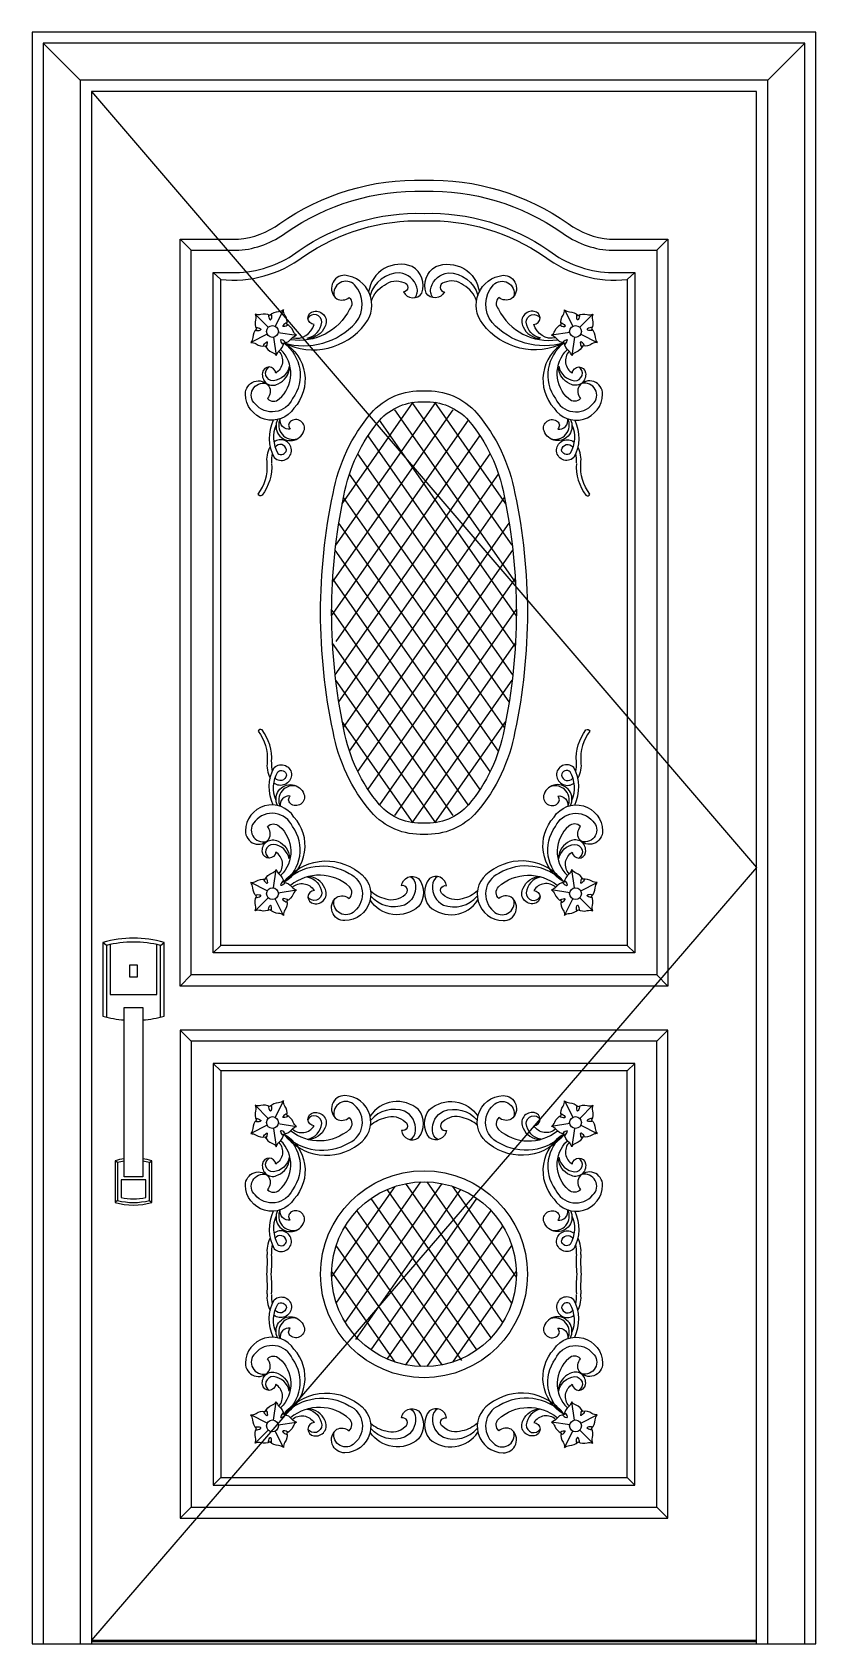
# Model space of a CAD drawing. Header units: metres. Extents: x 0 to 1060, y 0 to 2180.
import ezdxf

# ---------------------------------------------------------------- set-up
doc = ezdxf.new("R2010")
doc.units = ezdxf.units.M
for name, color, linetype in [('2', 2, 'Continuous'), ('3', 3, 'Continuous'), ('4', 4, 'Continuous'), ('7', 7, 'Continuous')]:
    doc.layers.add(name, color=color, linetype=linetype)

msp = doc.modelspace()

# ---------------------------------------------------------------- linework, layer by layer
at = {"layer": '2'}
for p, q in [((0, 0), (1060, 0)), ((80, 0), (980, 0))]:
    msp.add_line(p, q, dxfattribs=at)
at = {"layer": '3'}
for p, q in [((65, 2115), (15, 2165)), ((995, 2115), (1045, 2165)), ((200, 1900), (215, 1885)), ((845, 1885), (860, 1900)), ((255, 1845.48), (245, 1855)), ((805, 1845.48), (815, 1855)), ((301.66, 1798.55), (319.34, 1780.87)), ((340, 1804.6), (328.64, 1782.34)), ((720, 1804.6), (731.36, 1782.34)), ((758.34, 1798.55), (740.66, 1780.87)), ((317.87, 1771.58), (295.57, 1760.21)), ((326.25, 1767.31), (330.15, 1742.57)), ((332.9, 1773.96), (357.61, 1770.01)), ((727.1, 1773.96), (702.39, 1770.01)), ((733.75, 1767.31), (729.85, 1742.57)), ((742.13, 1771.58), (764.43, 1760.21)), ((410.77, 1486.13), (545.87, 1679.21)), ((419.46, 1542.15), (515.49, 1679.41)), ((649.23, 1486.13), (514.13, 1679.21)), ((640.54, 1542.15), (544.51, 1679.41)), ((406.34, 1436.19), (569.52, 1669.4)), ((653.66, 1436.19), (490.48, 1669.4)), ((405.07, 1390.76), (590, 1655.07)), ((654.96, 1390.72), (470, 1655.07)), ((411.23, 1355.96), (605.68, 1633.86)), ((653.39, 1349.35), (454.32, 1633.86)), ((409.99, 1310.57), (619.35, 1609.8)), ((650.01, 1310.57), (440.65, 1609.8)), ((414.9, 1273.98), (630.65, 1582.34)), ((645.1, 1273.98), (429.35, 1582.34)), ((638.88, 1239.27), (421.1, 1550.52)), ((421.12, 1239.27), (638.9, 1550.52)), ((630.62, 1207.46), (414.88, 1515.81)), ((429.38, 1207.46), (645.12, 1515.81)), ((619.32, 1180.01), (409.97, 1479.21)), ((440.68, 1180.01), (650.03, 1479.21)), ((605.63, 1155.96), (406.6, 1440.43)), ((454.37, 1155.96), (653.4, 1440.43)), ((589.95, 1134.76), (405.04, 1399.04)), ((470.05, 1134.76), (654.93, 1399.01)), ((569.47, 1120.43), (406.35, 1353.56)), ((490.53, 1120.43), (653.65, 1353.56)), ((545.79, 1110.67), (410.79, 1303.61)), ((514.21, 1110.67), (649.21, 1303.61)), ((515.39, 1110.5), (419.5, 1247.56)), ((544.61, 1110.5), (640.5, 1247.56)), ((326.25, 1022.58), (330.15, 1047.32)), ((733.75, 1022.58), (729.85, 1047.32)), ((317.87, 1018.31), (295.57, 1029.69)), ((742.13, 1018.31), (764.43, 1029.69)), ((301.66, 991.35), (319.34, 1009.02)), ((340, 985.29), (328.64, 1007.55)), ((332.9, 1015.94), (357.61, 1019.88)), ((727.1, 1015.94), (702.39, 1019.88)), ((720, 985.29), (731.36, 1007.55)), ((758.34, 991.35), (740.66, 1009.02)), ((100.47, 944.78), (95.49, 948.61)), ((173.46, 944.78), (178.44, 948.61)), ((245, 934.68), (255, 944.68)), ((805, 944.68), (815, 934.68)), ((215, 904.68), (200, 889.68)), ((845, 904.68), (860, 889.68)), ((215, 815.08), (200, 830.08)), ((860, 830.08), (845, 815.08)), ((255, 775.08), (245, 785.08)), ((805, 775.08), (815, 785.08)), ((301.66, 728.41), (319.34, 710.74)), ((340, 734.47), (328.64, 712.21)), ((720, 734.47), (731.36, 712.21)), ((758.34, 728.41), (740.66, 710.74)), ((317.87, 701.45), (295.57, 690.07)), ((332.9, 703.82), (357.61, 699.88)), ((727.1, 703.82), (702.39, 699.88)), ((742.13, 701.45), (764.43, 690.07)), ((326.25, 697.18), (330.15, 672.44)), ((733.75, 697.18), (729.85, 672.44)), ((115.4, 650.85), (112.08, 653.4)), ((158.53, 650.85), (161.85, 653.4)), ((405.07, 495.73), (491.12, 618.71)), ((411.23, 460.93), (525.92, 624.84)), ((423.38, 434.67), (554.75, 622.44)), ((437.89, 411.8), (579.76, 614.58)), ((620.67, 413.87), (480.24, 614.58)), ((636.62, 434.67), (505.25, 622.44)), ((648.77, 460.93), (534.08, 624.84)), ((654.93, 495.73), (568.88, 618.71)), ((115.4, 599.55), (112.08, 597)), ((158.53, 599.55), (161.85, 597)), ((601.63, 397.47), (458.31, 602.31)), ((458.37, 397.47), (601.69, 602.31)), ((581.15, 383.14), (439.28, 585.9)), ((480.31, 385.21), (620.72, 585.9)), ((554.67, 377.37), (423.33, 565.08)), ((505.33, 377.37), (636.67, 565.08)), ((525.83, 374.98), (411.2, 538.81)), ((534.17, 374.98), (648.8, 538.81)), ((491, 381.15), (405.07, 503.97)), ((569, 381.15), (654.93, 503.97)), ((326.25, 302.64), (330.15, 327.38)), ((733.75, 302.64), (729.85, 327.38)), ((317.87, 298.37), (295.57, 309.75)), ((742.13, 298.37), (764.43, 309.75)), ((301.66, 271.41), (319.34, 289.08)), ((340, 265.35), (328.64, 287.61)), ((332.9, 296), (357.61, 299.94)), ((727.1, 296), (702.39, 299.94)), ((720, 265.35), (731.36, 287.61)), ((758.34, 271.41), (740.66, 289.08)), ((255, 224.74), (245, 214.74)), ((805, 224.74), (815, 214.74)), ((215, 184.74), (200, 169.74)), ((860, 169.74), (845, 184.74)), ((80, 5), (980, 5)), ((80, 3), (980, 3))]:
    msp.add_line(p, q, dxfattribs=at)
for points in [[(1045, 0), (1045, 2165), (15, 2165), (15, 0)], [(995, 0), (995, 2115), (65, 2115), (65, 0)], [(80, 2100), (980, 1050), (80, 5)], [(105.44, 945.95), (105.44, 878.49), (168.48, 878.49), (168.48, 945.95)]]:
    msp.add_lwpolyline(points, dxfattribs=at)
for points in [[(215, 1885), (279.48, 1885, 0.14), (343.62, 1909.03, -0.16), (530, 1965, -0.16), (716.38, 1909.03, 0.14), (780.52, 1885), (845, 1885), (845, 904.68), (215, 904.68)], [(245, 1855), (280.49, 1855, 0.15), (361.12, 1884.66, -0.16), (530, 1935, -0.16), (698.88, 1884.66, 0.15), (779.51, 1855), (815, 1855), (815, 934.68), (245, 934.68)], [(340.48, 1759.67, 0.18), (351.32, 1765.96, -0.16), (357.61, 1770.01, -0.16), (352.88, 1775.8, 0.18), (344.54, 1785.12, 0.18), (341.91, 1797.37, -0.16), (340, 1804.6, -0.16), (333.03, 1801.89, 0.18), (321.6, 1796.84, 0.18), (309.13, 1798.12, -0.16), (301.66, 1798.55, -0.16), (302.08, 1791.08, 0.18), (303.35, 1778.64, 0.18), (298.28, 1767.18, -0.16), (295.57, 1760.21, -0.16), (302.81, 1758.3, 0.18), (315.02, 1755.67, 0.18), (324.36, 1747.3, -0.16), (330.15, 1742.57, -0.16), (334.2, 1748.86, 0.18)], [(719.52, 1759.67, -0.18), (708.68, 1765.96, 0.16), (702.39, 1770.01, 0.16), (707.12, 1775.8, -0.18), (715.46, 1785.12, -0.18), (718.09, 1797.37, 0.16), (720, 1804.6, 0.16), (726.97, 1801.89, -0.18), (738.4, 1796.84, -0.18), (750.87, 1798.12, 0.16), (758.34, 1798.55, 0.16), (757.92, 1791.08, -0.18), (756.65, 1778.64, -0.18), (761.72, 1767.18, 0.16), (764.43, 1760.21, 0.16), (757.19, 1758.3, -0.18), (744.98, 1755.67, -0.18), (735.64, 1747.3, 0.16), (729.85, 1742.57, 0.16), (725.8, 1748.86, -0.18)], [(670, 1394.95, -0.05), (653.1, 1233.94, -0.13), (601.67, 1125.37, -0.23), (530, 1094.95, -0.23), (458.33, 1125.37, -0.13), (406.9, 1233.94, -0.05), (390, 1394.95, -0.05), (406.9, 1555.96, -0.13), (458.33, 1664.52, -0.23), (530, 1694.95, -0.23), (601.67, 1664.52, -0.13), (653.1, 1555.96, -0.05)], [(655, 1394.95, -0.05), (638.39, 1236.87, -0.13), (590.24, 1135.09, -0.23), (530, 1109.97, -0.23), (469.76, 1135.09, -0.13), (421.61, 1236.87, -0.05), (405, 1394.95, -0.05), (421.61, 1553.02, -0.13), (469.76, 1654.8, -0.23), (530, 1679.92, -0.23), (590.24, 1654.8, -0.13), (638.39, 1553.02, -0.05)], [(340.48, 1030.22, -0.18), (351.32, 1023.93, 0.16), (357.61, 1019.88, 0.16), (352.88, 1014.09, -0.18), (344.54, 1004.78, -0.18), (341.91, 992.52, 0.16), (340, 985.29, 0.16), (333.03, 988, -0.18), (321.6, 993.05, -0.18), (309.13, 991.77, 0.16), (301.66, 991.35, 0.16), (302.08, 998.81, -0.18), (303.35, 1011.25, -0.18), (298.28, 1022.72, 0.16), (295.57, 1029.69, 0.16), (302.81, 1031.59, -0.18), (315.02, 1034.22, -0.18), (324.36, 1042.59, 0.16), (330.15, 1047.32, 0.16), (334.2, 1041.03, -0.18)], [(719.52, 1030.22, 0.18), (708.68, 1023.93, -0.16), (702.39, 1019.88, -0.16), (707.12, 1014.09, 0.18), (715.46, 1004.78, 0.18), (718.09, 992.52, -0.16), (720, 985.29, -0.16), (726.97, 988, 0.18), (738.4, 993.05, 0.18), (750.87, 991.77, -0.16), (758.34, 991.35, -0.16), (757.92, 998.81, 0.18), (756.65, 1011.25, 0.18), (761.72, 1022.72, -0.16), (764.43, 1029.69, -0.16), (757.19, 1031.59, 0.18), (744.98, 1034.22, 0.18), (735.64, 1042.59, -0.16), (729.85, 1047.32, -0.16), (725.8, 1041.03, 0.18)], [(340.48, 689.54, 0.18), (351.32, 695.83, -0.16), (357.61, 699.88, -0.16), (352.88, 705.67, 0.18), (344.54, 714.98, 0.18), (341.91, 727.24, -0.16), (340, 734.47, -0.16), (333.03, 731.76, 0.18), (321.6, 726.71, 0.18), (309.13, 727.99, -0.16), (301.66, 728.41, -0.16), (302.08, 720.95, 0.18), (303.35, 708.51, 0.18), (298.28, 697.05, -0.16), (295.57, 690.07, -0.16), (302.81, 688.17, 0.18), (315.02, 685.54, 0.18), (324.36, 677.17, -0.16), (330.15, 672.44, -0.16), (334.2, 678.73, 0.18)], [(719.52, 689.54, -0.18), (708.68, 695.83, 0.16), (702.39, 699.88, 0.16), (707.12, 705.67, -0.18), (715.46, 714.98, -0.18), (718.09, 727.24, 0.16), (720, 734.47, 0.16), (726.97, 731.76, -0.18), (738.4, 726.71, -0.18), (750.87, 727.99, 0.16), (758.34, 728.41, 0.16), (757.92, 720.95, -0.18), (756.65, 708.51, -0.18), (761.72, 697.05, 0.16), (764.43, 690.07, 0.16), (757.19, 688.17, -0.18), (744.98, 685.54, -0.18), (735.64, 677.17, 0.16), (729.85, 672.44, 0.16), (725.8, 678.73, -0.18)], [(153.55, 627.69), (120.37, 627.69), (120.37, 603.53, 0.1), (153.55, 603.53), (153.55, 627.69)], [(340.48, 310.29, -0.18), (351.32, 303.99, 0.16), (357.61, 299.94, 0.16), (352.88, 294.15, -0.18), (344.54, 284.84, -0.18), (341.91, 272.58, 0.16), (340, 265.35, 0.16), (333.03, 268.06, -0.18), (321.6, 273.11, -0.18), (309.13, 271.83, 0.16), (301.66, 271.41, 0.16), (302.08, 278.88, -0.18), (303.35, 291.31, -0.18), (298.28, 302.78, 0.16), (295.57, 309.75, 0.16), (302.81, 311.65, -0.18), (315.02, 314.29, -0.18), (324.36, 322.65, 0.16), (330.15, 327.38, 0.16), (334.2, 321.09, -0.18)], [(719.52, 310.29, 0.18), (708.68, 303.99, -0.16), (702.39, 299.94, -0.16), (707.12, 294.15, 0.18), (715.46, 284.84, 0.18), (718.09, 272.58, -0.16), (720, 265.35, -0.16), (726.97, 268.06, 0.18), (738.4, 273.11, 0.18), (750.87, 271.83, -0.16), (758.34, 271.41, -0.16), (757.92, 278.88, 0.18), (756.65, 291.31, 0.18), (761.72, 302.78, -0.16), (764.43, 309.75, -0.16), (757.19, 311.65, 0.18), (744.98, 314.29, 0.18), (735.64, 322.65, -0.16), (729.85, 327.38, -0.16), (725.8, 321.09, 0.18)]]:
    msp.add_lwpolyline(points, format="xyb", close=True, dxfattribs=at)
for points in [[(458.85, 1816.84, -0.17), (476.34, 1837.82, -0.28), (502.91, 1841.31, -0.86), (502.33, 1828.66, 0.58), (527.06, 1827.2, 0.37), (514.07, 1862.96, 0.49), (455.14, 1828.64)], [(517.68, 1821.11, 0.28), (520.27, 1835, 0.3), (497.32, 1854.53, 0.33), (457.05, 1824.07)], [(601.15, 1816.84, 0.17), (583.66, 1837.82, 0.28), (557.09, 1841.31, 0.86), (557.67, 1828.66, -0.58), (532.94, 1827.2, -0.37), (545.93, 1862.96, -0.49), (604.86, 1828.64)], [(542.32, 1821.11, -0.28), (539.73, 1835, -0.3), (562.68, 1854.53, -0.33), (602.95, 1824.07)], [(340.5, 1759.67, 0.36), (450.58, 1785.47, 0.59), (423.05, 1851.17, 0.73), (411.88, 1819.35, 0.3), (428.84, 1821.3, -0.42), (429.3, 1805.42, -0.33), (349.57, 1764.1)], [(340.5, 1759.67, 0.29), (437.79, 1787.37, 0.37), (436.03, 1838.16, 0.77), (408.46, 1823.04)], [(719.5, 1759.67, -0.36), (609.42, 1785.47, -0.59), (636.95, 1851.17, -0.73), (648.12, 1819.35, -0.3), (631.16, 1821.3, 0.42), (630.7, 1805.42, 0.33), (710.43, 1764.1)], [(719.5, 1759.67, -0.29), (622.21, 1787.37, -0.37), (623.97, 1838.16, -0.77), (651.54, 1823.04)], [(319.63, 1797.68, 0.15), (321.59, 1791.42, 0.25), (322.53, 1790.91)], [(323.21, 1798.24, -0.15), (323.27, 1791.68, -0.25), (322.53, 1790.91)], [(351.88, 1766.49, 0.4), (381.24, 1784.54, -0.9), (380.84, 1802.35, -0.65), (395.87, 1781.39, -0.29), (373.52, 1765.96)], [(371.99, 1766.36, 0.34), (391.58, 1787.72, 0.78), (373.04, 1793.26)], [(708.12, 1766.49, -0.4), (678.76, 1784.54, 0.9), (679.16, 1802.35, 0.65), (664.13, 1781.39, 0.29), (686.48, 1765.96)], [(688.01, 1766.36, -0.34), (668.42, 1787.72, -0.78), (686.96, 1793.26)], [(736.79, 1798.24, 0.15), (736.73, 1791.68, 0.25), (737.47, 1790.91)], [(740.37, 1797.68, -0.15), (738.41, 1791.42, -0.25), (737.47, 1790.91)], [(301.95, 1777.04, 0.15), (308.51, 1776.96, 0.25), (309.28, 1777.7)], [(302.52, 1780.61, -0.15), (308.78, 1778.64, -0.25), (309.28, 1777.7)], [(344.73, 1787.24, 0.15), (339.38, 1783.45, 0.25), (339.19, 1782.4)], [(346.37, 1784.02, -0.15), (340.15, 1781.93, -0.25), (339.19, 1782.4)], [(713.63, 1784.02, 0.15), (719.85, 1781.93, 0.25), (720.81, 1782.4)], [(715.27, 1787.24, -0.15), (720.62, 1783.45, -0.25), (720.81, 1782.4)], [(757.48, 1780.61, 0.15), (751.22, 1778.64, 0.25), (750.72, 1777.7)], [(758.05, 1777.04, -0.15), (751.49, 1776.96, -0.25), (750.72, 1777.7)], [(340.5, 1759.67, -0.48), (354.12, 1671.54, -0.74), (288.44, 1690.2, -0.73), (320.26, 1701.35, -0.3), (318.3, 1684.39, 0.42), (334.18, 1683.92, 0.44), (336.07, 1750.61)], [(340.5, 1759.67, -0.41), (352.23, 1684.33, -0.55), (301.44, 1677.21, -0.77), (316.57, 1704.77)], [(333.68, 1748.3, -0.47), (329.37, 1718.94, 0.9), (311.56, 1719.36, 0.65), (332.5, 1704.32, 0.29), (347.95, 1726.65, 0.29)], [(312.9, 1755.49, -0.15), (316.71, 1760.83, -0.25), (317.76, 1761.02)], [(316.12, 1753.84, 0.15), (318.22, 1760.05, 0.25), (317.76, 1761.02)], [(340, 1757.59, -0.15), (336.1, 1762.86, -0.25), (336.24, 1763.92)], [(342.56, 1760.15, 0.15), (337.3, 1764.06, 0.25), (336.24, 1763.92)], [(719.5, 1759.67, 0.48), (705.88, 1671.54, 0.74), (771.56, 1690.2, 0.73), (739.74, 1701.35, 0.3), (741.7, 1684.39, -0.42), (725.82, 1683.92, -0.44), (723.93, 1750.61)], [(719.5, 1759.67, 0.41), (707.77, 1684.33, 0.55), (758.56, 1677.21, 0.77), (743.43, 1704.77)], [(726.32, 1748.3, 0.47), (730.63, 1718.94, -0.9), (748.44, 1719.36, -0.65), (727.5, 1704.32, -0.29), (712.05, 1726.65, -0.29)], [(717.44, 1760.15, -0.15), (722.7, 1764.06, -0.25), (723.76, 1763.92)], [(720, 1757.59, 0.15), (723.9, 1762.86, 0.25), (723.76, 1763.92)], [(743.88, 1753.84, -0.15), (741.78, 1760.05, -0.25), (742.24, 1761.02)], [(747.1, 1755.49, 0.15), (743.29, 1760.83, 0.25), (742.24, 1761.02)], [(347.55, 1728.19, -0.34), (326.18, 1708.61, -0.78), (320.65, 1727.15)], [(712.45, 1728.19, 0.34), (733.82, 1708.61, 0.78), (739.35, 1727.15)], [(331.96, 1656.1, 1.07), (367.64, 1640.59, 0.76), (349.37, 1653.37, 0.45), (349.03, 1643.18, -0.53), (335.61, 1657.45)], [(728.04, 1656.1, -1.07), (692.36, 1640.59, -0.76), (710.63, 1653.37, -0.45), (710.97, 1643.18, 0.53), (724.39, 1657.45)], [(326, 1655.28, 0.24), (327.34, 1604.55, 0.67), (350.78, 1615.16, 0.6), (326.82, 1625.51, 0.6)], [(329.82, 1649.02, 0.23), (332.09, 1610.35, 0.61), (343.81, 1614.95, 0.69), (328.67, 1618.78)], [(734, 1655.28, -0.24), (732.66, 1604.55, -0.67), (709.22, 1615.16, -0.6), (733.18, 1625.51, -0.6)], [(730.18, 1649.02, -0.23), (727.91, 1610.35, -0.61), (716.19, 1614.95, -0.69), (731.33, 1618.78)], [(323.9, 1596.79, -0.18), (310.92, 1553.67, -0.59), (305.75, 1555.32, 0.18), (317.91, 1596.5, -0.16), (321.85, 1619.01)], [(736.1, 1596.79, 0.18), (749.08, 1553.67, 0.59), (754.25, 1555.32, -0.18), (742.09, 1596.5, 0.16), (738.15, 1619.01)], [(323.9, 1193.11, 0.18), (310.92, 1236.22, 0.59), (305.75, 1234.57, -0.18), (317.91, 1193.4, 0.16), (321.85, 1170.89)], [(736.1, 1193.11, -0.18), (749.08, 1236.22, -0.59), (754.25, 1234.57, 0.18), (742.09, 1193.4, -0.16), (738.15, 1170.89)], [(326, 1134.61, -0.24), (327.34, 1185.35, -0.67), (350.78, 1174.74, -0.6), (326.82, 1164.38, -0.6)], [(329.82, 1140.87, -0.23), (332.09, 1179.55, -0.61), (343.81, 1174.94, -0.69), (328.67, 1171.11)], [(734, 1134.61, 0.24), (732.66, 1185.35, 0.67), (709.22, 1174.74, 0.6), (733.18, 1164.38, 0.6)], [(730.18, 1140.87, 0.23), (727.91, 1179.55, 0.61), (716.19, 1174.94, 0.69), (731.33, 1171.11)], [(331.96, 1133.8, -1.07), (367.64, 1149.3, -0.76), (349.37, 1136.53, -0.45), (349.03, 1146.72, 0.53), (335.61, 1132.44)], [(728.04, 1133.8, 1.07), (692.36, 1149.3, 0.76), (710.63, 1136.53, 0.45), (710.97, 1146.72, -0.53), (724.39, 1132.44)], [(340.5, 1030.22, 0.48), (354.12, 1118.35, 0.74), (288.44, 1099.69, 0.73), (320.26, 1088.55, 0.3), (318.3, 1105.51, -0.42), (334.18, 1105.98, -0.44), (336.07, 1039.28)], [(719.5, 1030.22, -0.48), (705.88, 1118.35, -0.74), (771.56, 1099.69, -0.73), (739.74, 1088.55, -0.3), (741.7, 1105.51, 0.42), (725.82, 1105.98, 0.44), (723.93, 1039.28)], [(340.5, 1030.22, 0.41), (352.23, 1105.56, 0.55), (301.44, 1112.69, 0.77), (316.57, 1085.12)], [(719.5, 1030.22, -0.41), (707.77, 1105.56, -0.55), (758.56, 1112.69, -0.77), (743.43, 1085.12)], [(333.68, 1041.6, 0.47), (329.37, 1070.95, -0.9), (311.56, 1070.54, -0.65), (332.5, 1085.58, -0.29), (347.95, 1063.25, -0.29)], [(347.55, 1061.71, 0.34), (326.18, 1081.28, 0.78), (320.65, 1062.74)], [(726.32, 1041.6, -0.47), (730.63, 1070.95, 0.9), (748.44, 1070.54, 0.65), (727.5, 1085.58, 0.29), (712.05, 1063.25, 0.29)], [(712.45, 1061.71, -0.34), (733.82, 1081.28, -0.78), (739.35, 1062.74)], [(340.5, 1030.22, -0.42), (441.66, 1043.91, -0.74), (423.05, 978.21, -0.73), (411.88, 1010.03, -0.3), (428.84, 1008.07, 0.42), (429.3, 1023.96, 0.37), (349.57, 1025.79)], [(340.5, 1030.22, -0.35), (428.87, 1042, -0.55), (436.03, 991.22, -0.77), (408.46, 1006.34)], [(719.5, 1030.22, 0.42), (618.34, 1043.91, 0.74), (636.95, 978.21, 0.73), (648.12, 1010.03, 0.3), (631.16, 1008.07, -0.42), (630.7, 1023.96, -0.37), (710.43, 1025.79)], [(719.5, 1030.22, 0.35), (631.13, 1042, 0.55), (623.97, 991.22, 0.77), (651.54, 1006.34)], [(312.9, 1034.41, 0.15), (316.71, 1029.07, 0.25), (317.76, 1028.88)], [(316.12, 1036.06, -0.15), (318.22, 1029.84, -0.25), (317.76, 1028.88)], [(340, 1032.3, 0.15), (336.1, 1027.03, 0.25), (336.24, 1025.98)], [(342.56, 1029.75, -0.15), (337.3, 1025.83, -0.25), (336.24, 1025.98)], [(351.88, 1023.41, -0.47), (381.24, 1019.12, 0.9), (380.84, 1001.3, 0.65), (395.87, 1022.26, 0.29), (373.52, 1037.69, 0.29)], [(371.99, 1037.29, -0.34), (391.58, 1015.93, -0.78), (373.04, 1010.39)], [(457.69, 1018.58, 0.14), (478.39, 1007.89, 0.28), (504.55, 1013.7, 0.86), (499.69, 1025.38, -0.58), (522.43, 1035.21, -0.37), (522.44, 997.17, -0.46), (457.13, 1006.14)], [(511.52, 1037.73, -0.28), (518.71, 1025.56, -0.3), (503.82, 999.36, -0.31), (457.89, 1011.28, -0.31)], [(602.31, 1018.58, -0.14), (581.61, 1007.89, -0.28), (555.45, 1013.7, -0.86), (560.31, 1025.38, 0.58), (537.57, 1035.21, 0.37), (537.56, 997.17, 0.46), (602.87, 1006.14)], [(548.48, 1037.73, 0.28), (541.29, 1025.56, 0.3), (556.18, 999.36, 0.31), (602.11, 1011.28, 0.31)], [(708.12, 1023.41, 0.47), (678.76, 1019.12, -0.9), (679.16, 1001.3, -0.65), (664.13, 1022.26, -0.29), (686.48, 1037.69, -0.29)], [(688.01, 1037.29, 0.34), (668.42, 1015.93, 0.78), (686.96, 1010.39)], [(717.44, 1029.75, 0.15), (722.7, 1025.83, 0.25), (723.76, 1025.98)], [(720, 1032.3, -0.15), (723.9, 1027.03, -0.25), (723.76, 1025.98)], [(743.88, 1036.06, 0.15), (741.78, 1029.84, 0.25), (742.24, 1028.88)], [(747.1, 1034.41, -0.15), (743.29, 1029.07, -0.25), (742.24, 1028.88)], [(301.95, 1012.86, -0.15), (308.51, 1012.93, -0.25), (309.28, 1012.2)], [(302.52, 1009.29, 0.15), (308.78, 1011.26, 0.25), (309.28, 1012.2)], [(344.73, 1002.65, -0.15), (339.38, 1006.45, -0.25), (339.19, 1007.5)], [(346.37, 1005.88, 0.15), (340.15, 1007.96, 0.25), (339.19, 1007.5)], [(713.63, 1005.88, -0.15), (719.85, 1007.96, -0.25), (720.81, 1007.5)], [(715.27, 1002.65, 0.15), (720.62, 1006.45, 0.25), (720.81, 1007.5)], [(758.05, 1012.86, 0.15), (751.49, 1012.93, 0.25), (750.72, 1012.2)], [(757.48, 1009.29, -0.15), (751.22, 1011.26, -0.25), (750.72, 1012.2)], [(319.63, 992.21, -0.15), (321.59, 998.47, -0.25), (322.53, 998.98)], [(323.21, 991.65, 0.15), (323.27, 998.21, 0.25), (322.53, 998.98)], [(736.79, 991.65, -0.15), (736.73, 998.21, -0.25), (737.47, 998.98)], [(740.37, 992.21, 0.15), (738.41, 998.47, 0.25), (737.47, 998.98)], [(173.46, 847.77), (173.46, 944.78, 0.12), (100.47, 944.78), (100.47, 847.77)], [(340.5, 689.54, 0.42), (441.66, 675.85, 0.74), (423.05, 741.55, 0.73), (411.88, 709.73, 0.3), (428.84, 711.69, -0.42), (429.3, 695.8, -0.37), (349.57, 693.97)], [(719.5, 689.54, -0.42), (618.34, 675.85, -0.74), (636.95, 741.55, -0.73), (648.12, 709.73, -0.3), (631.16, 711.69, 0.42), (630.7, 695.8, 0.37), (710.43, 693.97)], [(319.63, 727.55, 0.15), (321.59, 721.29, 0.25), (322.53, 720.78)], [(323.21, 728.11, -0.15), (323.27, 721.55, -0.25), (322.53, 720.78)], [(340.5, 689.54, 0.35), (428.87, 677.76, 0.55), (436.03, 728.54, 0.77), (408.46, 713.42)], [(457.69, 701.18, -0.14), (478.39, 711.87, -0.28), (504.55, 706.06, -0.86), (499.69, 694.38, 0.58), (522.43, 684.55, 0.37), (522.44, 722.59, 0.46), (457.13, 713.62)], [(511.52, 682.03, 0.28), (518.71, 694.2, 0.3), (503.82, 720.4, 0.31), (457.89, 708.48, 0.31)], [(602.31, 701.18, 0.14), (581.61, 711.87, 0.28), (555.45, 706.06, 0.86), (560.31, 694.38, -0.58), (537.57, 684.55, -0.37), (537.56, 722.59, -0.46), (602.87, 713.62)], [(548.48, 682.03, -0.28), (541.29, 694.2, -0.3), (556.18, 720.4, -0.31), (602.11, 708.48, -0.31)], [(719.5, 689.54, -0.35), (631.13, 677.76, -0.55), (623.97, 728.54, -0.77), (651.54, 713.42)], [(736.79, 728.11, 0.15), (736.73, 721.55, 0.25), (737.47, 720.78)], [(740.37, 727.55, -0.15), (738.41, 721.29, -0.25), (737.47, 720.78)], [(301.95, 706.9, 0.15), (308.51, 706.83, 0.25), (309.28, 707.57)], [(302.52, 710.48, -0.15), (308.78, 708.51, -0.25), (309.28, 707.57)], [(344.73, 717.11, 0.15), (339.38, 713.31, 0.25), (339.19, 712.26)], [(346.37, 713.88, -0.15), (340.15, 711.8, -0.25), (339.19, 712.26)], [(351.88, 696.35, 0.47), (381.24, 700.64, -0.9), (380.84, 718.46, -0.65), (395.87, 697.5, -0.29), (373.52, 682.07, -0.29)], [(371.99, 682.47, 0.34), (391.58, 703.83, 0.78), (373.04, 709.37)], [(708.12, 696.35, -0.47), (678.76, 700.64, 0.9), (679.16, 718.46, 0.65), (664.13, 697.5, 0.29), (686.48, 682.07, 0.29)], [(688.01, 682.47, -0.34), (668.42, 703.83, -0.78), (686.96, 709.37)], [(713.63, 713.88, 0.15), (719.85, 711.8, 0.25), (720.81, 712.26)], [(715.27, 717.11, -0.15), (720.62, 713.31, -0.25), (720.81, 712.26)], [(757.48, 710.48, 0.15), (751.22, 708.51, 0.25), (750.72, 707.57)], [(758.05, 706.9, -0.15), (751.49, 706.83, -0.25), (750.72, 707.57)], [(340.5, 689.54, -0.48), (354.12, 601.41, -0.74), (288.44, 620.07, -0.73), (320.26, 631.21, -0.3), (318.3, 614.25, 0.42), (334.18, 613.79, 0.44), (336.07, 680.48)], [(340.5, 689.54, -0.41), (352.23, 614.2, -0.55), (301.44, 607.08, -0.77), (316.57, 634.64)], [(333.68, 678.17, -0.47), (329.37, 648.81, 0.9), (311.56, 649.23, 0.65), (332.5, 634.18, 0.29), (347.95, 656.51, 0.29)], [(312.9, 685.35, -0.15), (316.71, 690.69, -0.25), (317.76, 690.88)], [(316.12, 683.71, 0.15), (318.22, 689.92, 0.25), (317.76, 690.88)], [(340, 687.46, -0.15), (336.1, 692.73, -0.25), (336.24, 693.79)], [(342.56, 690.01, 0.15), (337.3, 693.93, 0.25), (336.24, 693.79)], [(719.5, 689.54, 0.48), (705.88, 601.41, 0.74), (771.56, 620.07, 0.73), (739.74, 631.21, 0.3), (741.7, 614.25, -0.42), (725.82, 613.79, -0.44), (723.93, 680.48)], [(719.5, 689.54, 0.41), (707.77, 614.2, 0.55), (758.56, 607.08, 0.77), (743.43, 634.64)], [(726.32, 678.17, 0.47), (730.63, 648.81, -0.9), (748.44, 649.23, -0.65), (727.5, 634.18, -0.29), (712.05, 656.51, -0.29)], [(717.44, 690.01, -0.15), (722.7, 693.93, -0.25), (723.76, 693.79)], [(720, 687.46, 0.15), (723.9, 692.73, 0.25), (723.76, 693.79)], [(743.88, 683.71, -0.15), (741.78, 689.92, -0.25), (742.24, 690.88)], [(747.1, 685.35, 0.15), (743.29, 690.69, 0.25), (742.24, 690.88)], [(347.55, 658.05, -0.34), (326.18, 638.48, -0.78), (320.65, 657.02)], [(712.45, 658.05, 0.34), (733.82, 638.48, 0.78), (739.35, 657.02)], [(124.52, 652.63, 0.03), (115.4, 650.85), (115.4, 599.55, 0.12), (158.53, 599.55), (158.53, 650.85, 0.03), (149.41, 652.63)], [(326, 585.15, 0.24), (327.34, 534.41, 0.67), (350.78, 545.02, 0.6), (326.82, 555.38, 0.6)], [(329.82, 578.89, 0.23), (332.09, 540.21, 0.61), (343.81, 544.82, 0.69), (328.67, 548.65)], [(331.96, 585.96, 1.07), (367.64, 570.46, 0.76), (349.37, 583.23, 0.45), (349.03, 573.04, -0.53), (335.61, 587.32)], [(728.04, 585.96, -1.07), (692.36, 570.46, -0.76), (710.63, 583.23, -0.45), (710.97, 573.04, 0.53), (724.39, 587.32)], [(734, 585.15, -0.24), (732.66, 534.41, -0.67), (709.22, 545.02, -0.6), (733.18, 555.38, -0.6)], [(730.18, 578.89, -0.23), (727.91, 540.21, -0.61), (716.19, 544.82, -0.69), (731.33, 548.65)], [(326, 414.68, -0.24), (327.34, 465.41, -0.67), (350.78, 454.8, -0.6), (326.82, 444.44, -0.6)], [(329.82, 420.94, -0.23), (332.09, 459.61, -0.61), (343.81, 455.01, -0.69), (328.67, 451.18)], [(734, 414.68, 0.24), (732.66, 465.41, 0.67), (709.22, 454.8, 0.6), (733.18, 444.44, 0.6)], [(730.18, 420.94, 0.23), (727.91, 459.61, 0.61), (716.19, 455.01, 0.69), (731.33, 451.18)], [(331.96, 413.86, -1.07), (367.64, 429.37, -0.76), (349.37, 416.59, -0.45), (349.03, 426.78, 0.53), (335.61, 412.51)], [(728.04, 413.86, 1.07), (692.36, 429.37, 0.76), (710.63, 416.59, 0.45), (710.97, 426.78, -0.53), (724.39, 412.51)], [(340.5, 310.28, 0.48), (354.12, 398.42, 0.74), (288.44, 379.76, 0.73), (320.26, 368.61, 0.3), (318.3, 385.57, -0.42), (334.18, 386.04, -0.44), (336.07, 319.35)], [(719.5, 310.28, -0.48), (705.88, 398.42, -0.74), (771.56, 379.76, -0.73), (739.74, 368.61, -0.3), (741.7, 385.57, 0.42), (725.82, 386.04, 0.44), (723.93, 319.35)], [(340.5, 310.28, 0.41), (352.23, 385.62, 0.55), (301.44, 392.75, 0.77), (316.57, 365.18)], [(719.5, 310.28, -0.41), (707.77, 385.62, -0.55), (758.56, 392.75, -0.77), (743.43, 365.18)], [(333.68, 321.66, 0.47), (329.37, 351.01, -0.9), (311.56, 350.6, -0.65), (332.5, 365.64, -0.29), (347.95, 343.31, -0.29)], [(347.55, 341.77, 0.34), (326.18, 361.35, 0.78), (320.65, 342.8)], [(726.32, 321.66, -0.47), (730.63, 351.01, 0.9), (748.44, 350.6, 0.65), (727.5, 365.64, 0.29), (712.05, 343.31, 0.29)], [(712.45, 341.77, -0.34), (733.82, 361.35, -0.78), (739.35, 342.8)], [(340.5, 310.28, -0.42), (441.66, 323.97, -0.74), (423.05, 258.27, -0.73), (411.88, 290.09, -0.3), (428.84, 288.14, 0.42), (429.3, 304.02, 0.37), (349.57, 305.85)], [(340.5, 310.28, -0.35), (428.87, 322.07, -0.55), (436.03, 271.28, -0.77), (408.46, 286.4)], [(719.5, 310.28, 0.42), (618.34, 323.97, 0.74), (636.95, 258.27, 0.73), (648.12, 290.09, 0.3), (631.16, 288.14, -0.42), (630.7, 304.02, -0.37), (710.43, 305.85)], [(719.5, 310.28, 0.35), (631.13, 322.07, 0.55), (623.97, 271.28, 0.77), (651.54, 286.4)], [(312.9, 314.47, 0.15), (316.71, 309.13, 0.25), (317.76, 308.94)], [(316.12, 316.12, -0.15), (318.22, 309.9, -0.25), (317.76, 308.94)], [(340, 312.37, 0.15), (336.1, 307.09, 0.25), (336.24, 306.04)], [(342.56, 309.81, -0.15), (337.3, 305.9, -0.25), (336.24, 306.04)], [(351.88, 303.47, -0.47), (381.24, 299.18, 0.9), (380.84, 281.36, 0.65), (395.87, 302.32, 0.29), (373.52, 317.75, 0.29)], [(371.99, 317.35, -0.34), (391.58, 296, -0.78), (373.04, 290.45)], [(457.69, 298.64, 0.14), (478.39, 287.95, 0.28), (504.55, 293.76, 0.86), (499.69, 305.45, -0.58), (522.43, 315.28, -0.37), (522.44, 277.23, -0.46), (457.13, 286.2)], [(511.52, 317.79, -0.28), (518.71, 305.62, -0.3), (503.82, 279.42, -0.31), (457.89, 291.34, -0.31)], [(602.31, 298.64, -0.14), (581.61, 287.95, -0.28), (555.45, 293.76, -0.86), (560.31, 305.45, 0.58), (537.57, 315.28, 0.37), (537.56, 277.23, 0.46), (602.87, 286.2)], [(548.48, 317.79, 0.28), (541.29, 305.62, 0.3), (556.18, 279.42, 0.31), (602.11, 291.34, 0.31)], [(708.12, 303.47, 0.47), (678.76, 299.18, -0.9), (679.16, 281.36, -0.65), (664.13, 302.32, -0.29), (686.48, 317.75, -0.29)], [(688.01, 317.35, 0.34), (668.42, 296, 0.78), (686.96, 290.45)], [(717.44, 309.81, 0.15), (722.7, 305.9, 0.25), (723.76, 306.04)], [(720, 312.37, -0.15), (723.9, 307.09, -0.25), (723.76, 306.04)], [(743.88, 316.12, 0.15), (741.78, 309.9, 0.25), (742.24, 308.94)], [(747.1, 314.47, -0.15), (743.29, 309.13, -0.25), (742.24, 308.94)], [(301.95, 292.92, -0.15), (308.51, 292.99, -0.25), (309.28, 292.26)], [(302.52, 289.35, 0.15), (308.78, 291.32, 0.25), (309.28, 292.26)], [(344.73, 282.71, -0.15), (339.38, 286.51, -0.25), (339.19, 287.56)], [(346.37, 285.94, 0.15), (340.15, 288.02, 0.25), (339.19, 287.56)], [(713.63, 285.94, -0.15), (719.85, 288.02, -0.25), (720.81, 287.56)], [(715.27, 282.71, 0.15), (720.62, 286.51, 0.25), (720.81, 287.56)], [(758.05, 292.92, 0.15), (751.49, 292.99, 0.25), (750.72, 292.26)], [(757.48, 289.35, -0.15), (751.22, 291.32, -0.25), (750.72, 292.26)], [(319.63, 272.28, -0.15), (321.59, 278.54, -0.25), (322.53, 279.04)], [(323.21, 271.71, 0.15), (323.27, 278.27, 0.25), (322.53, 279.04)], [(736.79, 271.71, -0.15), (736.73, 278.27, -0.25), (737.47, 279.04)], [(740.37, 272.28, 0.15), (738.41, 278.54, 0.25), (737.47, 279.04)]]:
    msp.add_lwpolyline(points, format="xyb", dxfattribs=at)
for points in [[(845, 815.08), (215, 815.08), (215, 184.74), (845, 184.74)], [(815, 785.08), (245, 785.08), (245, 214.74), (815, 214.74)]]:
    msp.add_lwpolyline(points, close=True, dxfattribs=at)
for centre, radius in [((325, 1775.22), 8), ((735, 1775.22), 8), ((325, 1014.68), 8), ((735, 1014.68), 8), ((325, 705.08), 8), ((735, 705.08), 8), ((530, 499.91), 140), ((530, 499.91), 125), ((325, 294.74), 8), ((735, 294.74), 8)]:
    msp.add_circle(centre, radius, dxfattribs=at)
for centre, radius, start, end in [((352.83, 1648.55), 19.38, 152.65, 287.42), ((707.17, 1648.55), 19.38, 252.58, 27.35), ((354.95, 1601.61), 31.39, 146.76, 147.34), ((705.05, 1601.61), 31.39, 32.66, 33.24), ((354.95, 1601.61), 31.39, 164.45, 187.86), ((705.05, 1601.61), 31.39, 352.14, 15.55), ((354.95, 1188.28), 31.39, 172.14, 195.55), ((705.05, 1188.28), 31.39, 344.45, 7.86), ((354.95, 1188.28), 31.39, 212.66, 213.24), ((352.83, 1141.35), 19.38, 72.58, 207.35), ((707.17, 1141.35), 19.38, 332.65, 107.42), ((705.05, 1188.28), 31.39, 326.76, 327.34), ((352.83, 578.41), 19.38, 152.65, 287.42), ((707.17, 578.41), 19.38, 252.58, 27.35), ((354.95, 531.48), 37.39, 152.28, 187.86), ((354.95, 531.48), 31.39, 146.76, 147.34), ((705.05, 531.48), 31.39, 32.66, 33.24), ((705.05, 531.48), 37.39, 352.14, 27.72), ((116.45, 516.63), 201.69, 355.25, 2.77), ((116.45, 516.63), 207.69, 355.38, 2.77), ((354.95, 531.48), 31.39, 164.45, 187.86), ((705.05, 531.48), 31.39, 352.14, 15.55), ((943.55, 516.63), 207.69, 177.23, 184.62), ((943.55, 516.63), 201.69, 177.23, 184.75), ((116.45, 483.2), 201.69, 357.23, 4.75), ((116.45, 483.2), 207.69, 357.23, 4.62), ((943.55, 483.2), 207.69, 175.38, 182.77), ((943.55, 483.2), 201.69, 175.25, 182.77), ((354.95, 468.34), 37.39, 172.14, 207.72), ((354.95, 468.34), 31.39, 172.14, 195.55), ((705.05, 468.34), 31.39, 344.45, 7.86), ((705.05, 468.34), 37.39, 332.28, 7.86), ((354.95, 468.34), 31.39, 212.66, 213.24), ((352.83, 421.41), 19.38, 72.58, 207.35), ((707.17, 421.41), 19.38, 332.65, 107.42), ((705.05, 468.34), 31.39, 326.76, 327.34)]:
    msp.add_arc(centre, radius, start, end, dxfattribs=at)
at = {"layer": '4'}
msp.add_lwpolyline([(1060, 0), (1060, 2180), (0, 2180), (0, 0)], dxfattribs=at)
at = {"layer": '7'}
msp.add_lwpolyline([(980, 0), (980, 2100), (80, 2100), (80, 0)], dxfattribs=at)
for points in [[(200, 1900), (278.93, 1900, 0.14), (334.83, 1921.19, -0.16), (530, 1980.01, -0.16), (725.17, 1921.19, 0.14), (781.07, 1900), (860, 1900), (860, 889.68), (200, 889.68)], [(255, 1845.48, 0.19), (366.94, 1876.52, -0.16), (530, 1924.99, -0.16), (693.06, 1876.52, 0.19), (805, 1845.48), (805, 944.68), (255, 944.68)]]:
    msp.add_lwpolyline(points, format="xyb", close=True, dxfattribs=at)
for points in [[(149.41, 843.88, 0.05), (178.44, 849.07), (178.44, 948.61, 0.14), (95.49, 948.61), (95.49, 849.07, 0.05), (124.52, 843.88, 0.05)], [(124.52, 655.98, 0.03), (112.08, 653.4), (112.08, 597, 0.14), (161.85, 597), (161.85, 653.4, 0.03), (149.41, 655.98)]]:
    msp.add_lwpolyline(points, format="xyb", dxfattribs=at)
for points in [[(131.5, 902.21), (142.43, 902.21), (142.43, 917.81), (131.5, 917.81)], [(124.52, 631.62), (124.52, 860.81), (149.41, 860.81), (149.41, 631.62)], [(860, 830.08), (200, 830.08), (200, 169.74), (860, 169.74)], [(805, 775.08), (255, 775.08), (255, 224.74), (805, 224.74)]]:
    msp.add_lwpolyline(points, close=True, dxfattribs=at)

doc.saveas('drawing.dxf')
